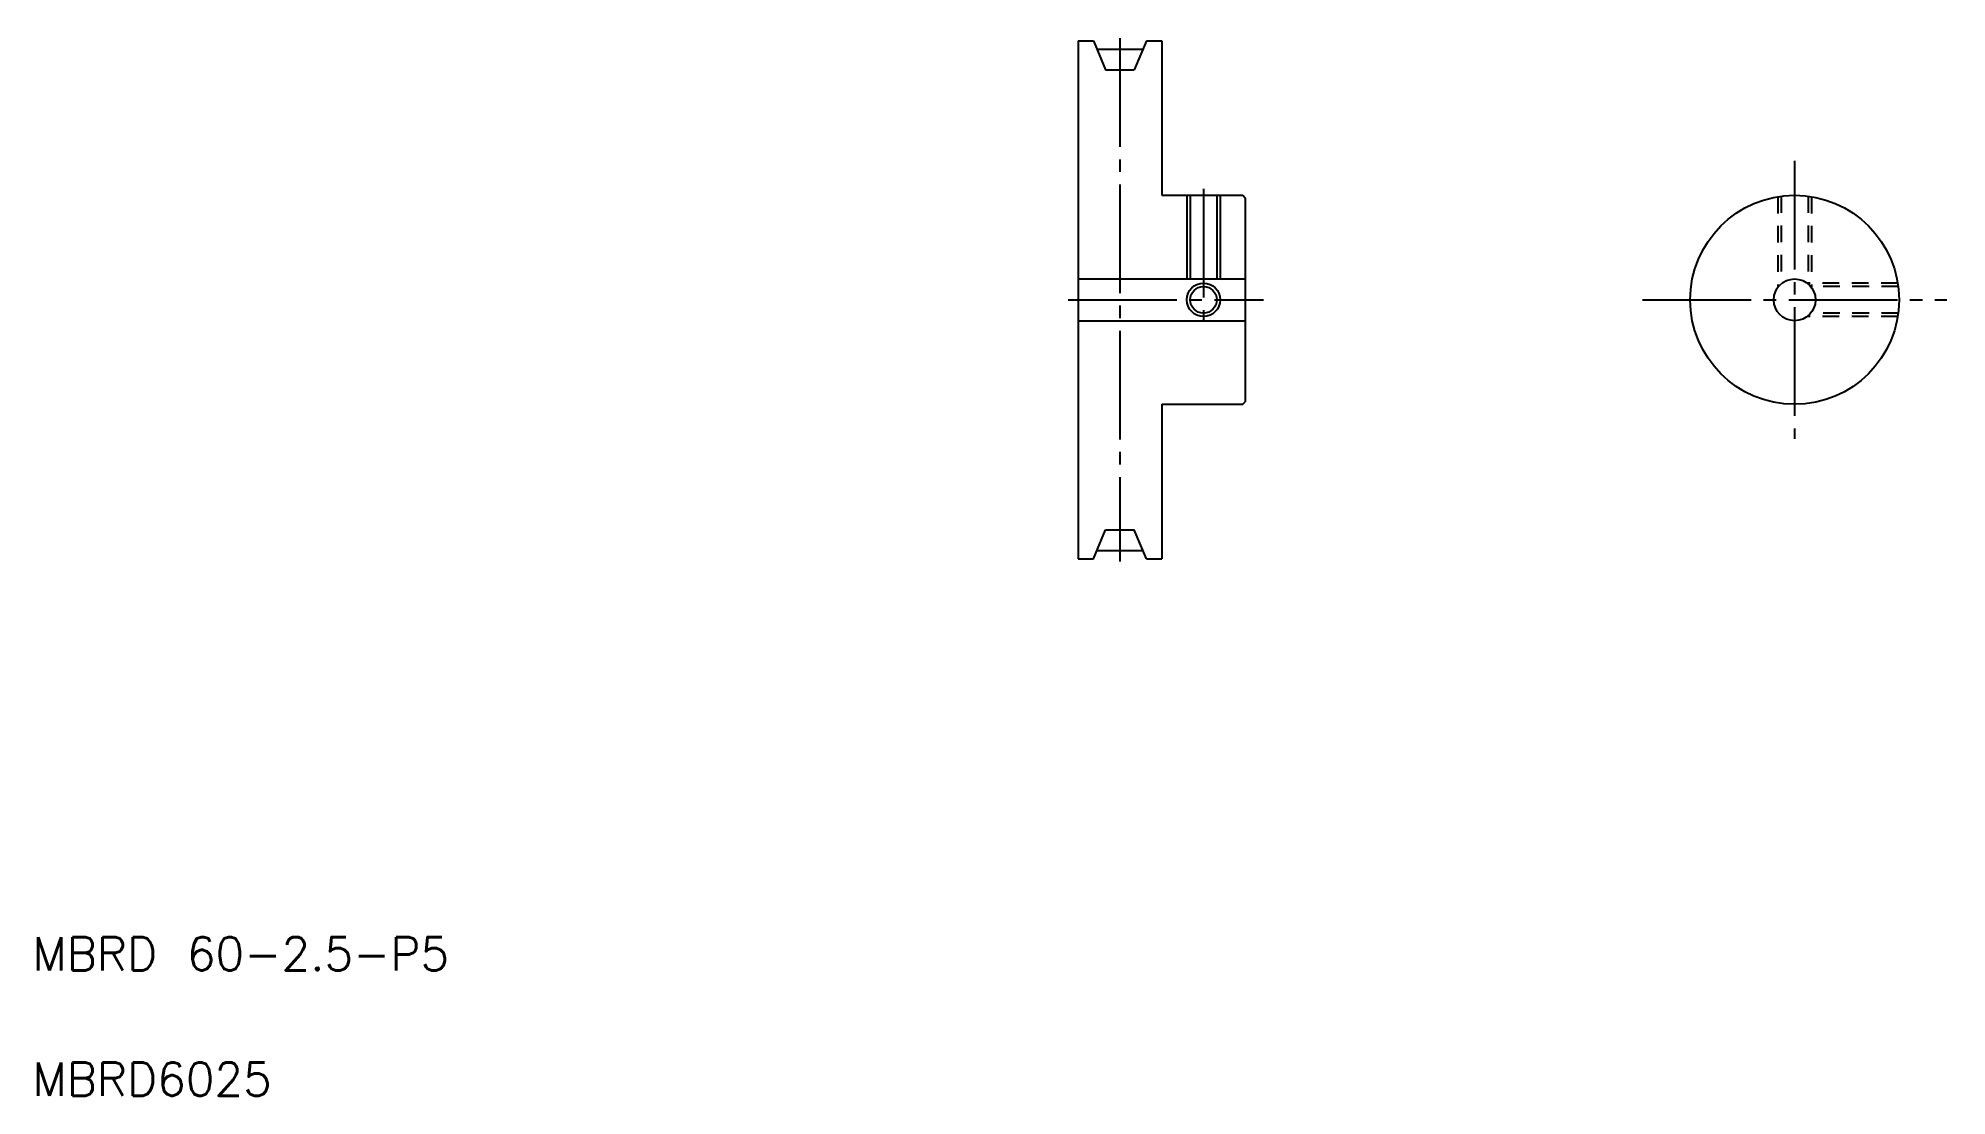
# Model space of a CAD drawing. Extents: x 11 to 239, y 10 to 137.
import ezdxf

# ---------------------------------------------------------------- set-up
doc = ezdxf.new("R2010")
doc.units = 0
doc.linetypes.add('CENTER', pattern=[17.5, 13, -1.5, 1.5, -1.5])
doc.linetypes.add('DASHED', pattern=[3.5, 2, -1.5])
doc.layers.get('0').update_dxf_attribs({"linetype": 'CONTINUOUS'})
doc.layers.add('CENTER', color=1, linetype='CENTER')
doc.styles.get("Standard").update_dxf_attribs({"font": 'txt.shx', "bigfont": '@extfont2.shx'})

msp = doc.modelspace()

# ---------------------------------------------------------------- linework, layer by layer
at = {"color": 7, "linetype": 'CONTINUOUS'}
for p, q in [((135.12, 136.23), (135.12, 74.23)), ((135.12, 136.23), (136.96, 136.23)), ((136.96, 136.23), (138.41, 132.73)), ((143.29, 136.23), (141.84, 132.73)), ((143.29, 136.23), (145.12, 136.23)), ((145.12, 136.23), (145.12, 117.73)), ((138.41, 132.73), (141.84, 132.73)), ((145.12, 117.73), (154.82, 117.73)), ((148.52, 117.73), (148.52, 107.73)), ((151.72, 117.73), (151.72, 107.73)), ((154.82, 117.73), (155.12, 117.43)), ((155.12, 117.43), (155.12, 93.03)), ((135.12, 107.73), (155.12, 107.73)), ((135.12, 102.73), (155.12, 102.73)), ((145.12, 92.73), (154.82, 92.73)), ((145.12, 92.73), (145.12, 74.23)), ((154.82, 92.73), (155.12, 93.03)), ((136.96, 74.23), (138.41, 77.73)), ((138.41, 77.73), (141.84, 77.73)), ((143.29, 74.23), (141.84, 77.73)), ((135.12, 74.23), (136.96, 74.23)), ((143.29, 74.23), (145.12, 74.23))]:
    msp.add_line(p, q, dxfattribs=at)
at = {"color": 3, "linetype": 'CONTINUOUS'}
for p, q in [((148.12, 117.73), (148.12, 107.73)), ((152.12, 117.73), (152.12, 107.73))]:
    msp.add_line(p, q, dxfattribs=at)
at = {"color": 3, "linetype": 'DASHED'}
for p, q in [((218.85, 117.57), (218.85, 106.73)), ((219.25, 117.63), (219.25, 107.15)), ((222.45, 117.63), (222.45, 107.15)), ((222.85, 117.57), (222.85, 106.73)), ((233.19, 107.23), (222.35, 107.23)), ((233.25, 106.83), (222.77, 106.83)), ((233.19, 103.23), (222.35, 103.23)), ((233.25, 103.63), (222.77, 103.63))]:
    msp.add_line(p, q, dxfattribs=at)
at = {"color": 7, "linetype": 'CONTINUOUS'}
for centre, radius in [((220.85, 105.23), 12.5), ((220.85, 105.23), 2.5), ((150.12, 105.23), 1.6)]:
    msp.add_circle(centre, radius, dxfattribs=at)
at = {"color": 3, "linetype": 'CONTINUOUS'}
msp.add_circle((150.12, 105.23), 2, dxfattribs=at)
at = {"layer": 'CENTER', "color": 1, "linetype": 'CENTER'}
for p, q in [((137.37, 135.23), (142.87, 135.23)), ((140.12, 136.53), (140.12, 73.93)), ((220.85, 121.85), (220.85, 88.61)), ((150.12, 118.51), (150.12, 102.73)), ((133.94, 105.23), (157.3, 105.23)), ((202.64, 105.23), (239.06, 105.23)), ((137.37, 75.23), (142.87, 75.23))]:
    msp.add_line(p, q, dxfattribs=at)

# ---------------------------------------------------------------- texts
at = {"color": 7, "linetype": 'CONTINUOUS'}
for s, p in [('MBRD 60-2.5-P5', (10, 25)), ('MBRD6025', (10, 10))]:
    msp.add_text(s, height=4, dxfattribs=at).set_placement(p)

doc.saveas('drawing.dxf')
